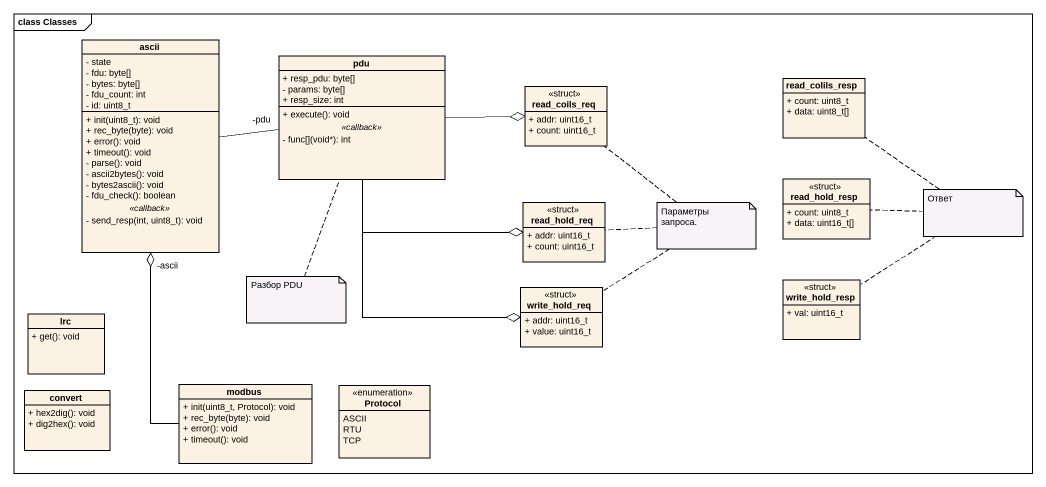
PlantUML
@startuml
mainframe class Classes
hide circle
hide empty members
skinparam classAttributeIconSize 0
class ascii {
  - state
  - fdu: byte[]
  - bytes: byte[]
  - fdu_count: int
  - id: uint8_t
  --
  + init(uint8_t): void
  + rec_byte(byte): void
  + error(): void
  + timeout(): void
  - parse(): void
  - ascii2bytes(): void
  - bytes2ascii(): void
  - fdu_check(): boolean
  .. <<callback>> ..
  - send_resp(int, uint8_t): void
}
class pdu {
  + resp_pdu: byte[]
  - params: byte[]
  + resp_size: int
  --
  + execute(): void
  .. <<callback>> ..
  - func[](void*): int
}
class read_coils_req <<struct>> {
  + addr: uint16_t
  + count: uint16_t
}
class read_colils_resp {
  + count: uint8_t
  + data: uint8_t[]
}
class read_hold_req <<struct>> {
  + addr: uint16_t
  + count: uint16_t
}
class read_hold_resp <<struct>> {
  + count: uint8_t
  + data: uint16_t[]
}
class write_hold_resp <<struct>> {
  + val: uint16_t
}
class lrc {
  + get(): void
}
class write_hold_req <<struct>> {
  + addr: uint16_t
  + value: uint16_t
}
class convert {
  + hex2dig(): void
  + dig2hex(): void
}
class modbus {
  + init(uint8_t, Protocol): void
  + rec_byte(byte): void
  + error(): void
  + timeout(): void
}
enum "Protocol" as Protocol_ {
  ASCII
  RTU
  TCP
}
ascii -right- "-pdu" pdu
pdu -right-o read_coils_req
pdu -right-o read_hold_req
pdu --o write_hold_req
modbus -up-o "-ascii" ascii
note as N1
  Параметры запроса.
end note
N1 .. read_coils_req
N1 .. read_hold_req
N1 .. write_hold_req
note as N2
  Ответ
end note
N2 .. read_colils_resp
N2 .. read_hold_resp
N2 .. write_hold_resp
note bottom of pdu : Разбор PDU
@enduml
